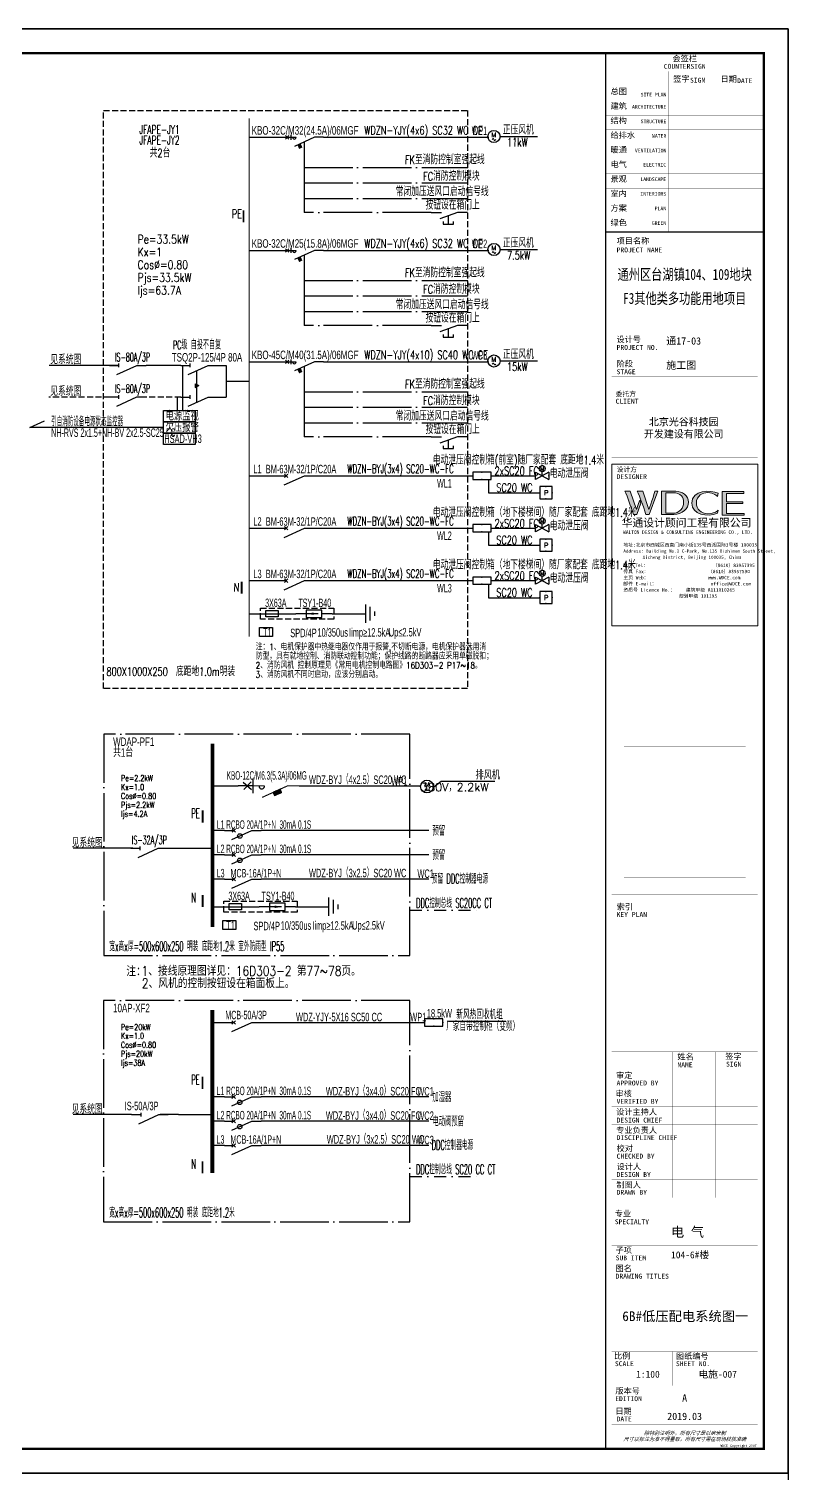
# Model space of a CAD drawing. Extents: x -127004 to 341119, y -13158 to 456864.
# Drawn here: x 79977 to 111184, y 186961 to 246361 of the extents above; entities that cross this region are included whole.
import ezdxf
from ezdxf.enums import TextEntityAlignment as Align

# ---------------------------------------------------------------- set-up
doc = ezdxf.new("R2010")
doc.units = 0
doc.header["$LTSCALE"] = 1000
for name, pattern in [('CONTINOUS', [0]), ('DASH', [0.35, 0.25, -0.1]), ('DASHDOT', [1, 0.5, -0.25, 0, -0.25]), ('DOTE', [2.42, 2, -0.2, 0.02, -0.2])]:
    doc.linetypes.add(name, pattern=pattern)
doc.layers.get('0').update_dxf_attribs({"linetype": 'CONTINUOUS'})
doc.layers.get('Defpoints').update_dxf_attribs({"linetype": 'CONTINUOUS'})
for name, color, linetype in [('D-TEXT', 7, 'CONTINUOUS'), ('DIM-箱柜', 3, 'CONTINUOUS'), ('DOTLN', 2, 'DASH'), ('DQ', 7, 'CONTINOUS'), ('EL-1', 4, 'DASH'), ('EL-TEXT', 3, 'CONTINUOUS'), ('ELEMENT', 3, 'CONTINUOUS'), ('EQUIP-动力', 3, 'CONTINUOUS'), ('EQUIP-消防', 3, 'CONTINUOUS'), ('EQUIP-箱柜', 3, 'CONTINUOUS'), ('PUB_TEXT', 7, 'CONTINUOUS'), ('SIG_TEXT', 7, 'CONTINUOUS'), ('SL', 6, 'CONTINUOUS'), ('TEL_TEXT', 3, 'CONTINUOUS'), ('TEL_TITLE', 7, 'CONTINUOUS'), ('WIRE', 4, 'CONTINUOUS'), ('WIRE-照明', 1, 'CONTINUOUS'), ('WIRE-系统', 4, 'CONTINUOUS'), ('XT', 6, 'CONTINUOUS'), ('内审意见修改', 2, 'CONTINUOUS'), ('字', 7, 'CONTINUOUS')]:
    doc.layers.add(name, color=color, linetype=linetype)
doc.layers.add('内审要求修改2.10', color=6, linetype='CONTINUOUS', plot=False)
doc.styles.add('_COMPLEX', font='ros.shx', dxfattribs={"width": 0.6, "bigfont": 'jd.shx'})
doc.styles.add('_HZTXT', font='ROMANS2', dxfattribs={"width": 0.8, "bigfont": 'HZDF2'})
doc.styles.add('_JD', font='ros.shx', dxfattribs={"width": 0.65, "bigfont": 'jd.shx'})
doc.styles.add('_TCH_DIM', font='SIMPLEX', dxfattribs={"bigfont": 'GBCBIG'})
doc.styles.add('_TCH_LABEL', font='COMPLEX', dxfattribs={"bigfont": 'GBCBIG'})
doc.styles.add('_TEL_DIM', font='ROMANS2', dxfattribs={"width": 0.8, "height": 3.5, "bigfont": 'HZDF2'})
doc.styles.add('B', font='ROMANS2', dxfattribs={"width": 0.8, "bigfont": 'HZDF2'})
doc.styles.add('DIM_FONT', font='ROMANS', dxfattribs={"bigfont": 'HZTXT'})
doc.styles.add('HZDX', font='ros.shx', dxfattribs={"width": 0.75, "height": 500, "bigfont": 'jd.shx'})
doc.styles.get("Standard").update_dxf_attribs({"font": 'GBENOR', "bigfont": 'GBCBIG'})
doc.styles.add('华文细黑', font='STXIHEI.TTF')
doc.styles.add('图签信息$0$hwxh', font='STXIHEI.TTF')
doc.styles.add('图签信息$0$华文细黑', font='STXIHEI.TTF', dxfattribs={"height": 10})

# ---------------------------------------------------------------- blocks, each defined once
blk = doc.blocks.new('SADF AGF AERG AER GER')
at = {"layer": 'DIM-箱柜'}
blk.add_lwpolyline([(-462150, -1228514), (-378050, -1228514), (-378050, -1287914), (-462150, -1287914)], close=True, dxfattribs=at)
blk = doc.blocks.new('A$C6873132B')
at = {"layer": 'DIM-箱柜'}
blk.add_blockref('SADF AGF AERG AER GER', (378050, 1287914), dxfattribs=at)
blk = doc.blocks.new('M_M8')
for p, q in [((-0.25, -0.2), (0, -0.75)), ((0.05, -0.25), (-0.05, -0.25))]:
    blk.add_line(p, q)
for points in [[(0, 0), (0, -0.25)], [(0, -0.75), (0, -1)]]:
    blk.add_lwpolyline(points)
at = {"style": 'DIM_FONT', "width": 0.8, "flags": 9}
blk.add_attdef('S', (0.25, -0.5), '', height=0.2, dxfattribs=at)
blk = doc.blocks.new('$element$00000517')
for points in [[(0, 0), (0, -0.25)], [(0, -1), (0, -0.75), (-0.25, -0.2)]]:
    blk.add_lwpolyline(points)
blk.add_arc((-0.003, -0.2), 0.0501, 86.8202, 273.1798)
blk.add_solid([(-0.319, -0.33), (-0.213, -0.282), (-0.278, -0.421), (-0.172, -0.373)])
at = {"flags": 9}
blk.add_attdef('S', (0, 0), '', height=0.00000667, dxfattribs=at)
blk = doc.blocks.new('$equip$00001948')
blk.add_circle((0, 0), 0.5)
for centre, radius, start, end in [((-0.07, -0.27), 0.0768, 17.2272, 184.2164), ((0.07, -0.23), 0.0769, 197.2591, 5.1179)]:
    blk.add_arc(centre, radius, start, end)
at = {"layer": 'TEL_TEXT', "style": '_TEL_DIM'}
blk.add_attdef('$TEXT$', text='', height=0.4, dxfattribs=at).set_placement((0, 0.14), align=Align.MIDDLE_CENTER)
at = {"layer": 'TEL_TEXT', "style": '_TEL_DIM', "flags": 1}
blk.add_attdef('A', text='', height=0.00002, dxfattribs=at).set_placement((0, 0), align=Align.MIDDLE_CENTER)
blk = doc.blocks.new('$element$00000525')
for points in [[(0, 0), (0, -0.25)], [(-0.25, -0.2), (0, -0.75), (0, -1)], [(-0.047, -0.203), (0.047, -0.297)], [(0.047, -0.203), (-0.047, -0.297)]]:
    blk.add_lwpolyline(points)
blk.add_circle((-0.151, -0.417), 0.0615)
at = {"flags": 9}
blk.add_attdef('S', (0, 0), '', height=0.00000667, dxfattribs=at)
blk = doc.blocks.new('M_M7')
for p, q in [((-0.25, -0.2), (0, -0.75)), ((-0.047, -0.297), (0.047, -0.203)), ((-0.047, -0.203), (0.047, -0.297))]:
    blk.add_line(p, q)
for points in [[(0, 0), (0, -0.25)], [(0, -0.75), (0, -1)]]:
    blk.add_lwpolyline(points)
at = {"width": 0.8, "flags": 9}
blk.add_attdef('S', (0.25, -0.5), '', height=0.2, dxfattribs=at)
blk = doc.blocks.new('$equip$00001413')
for p, q in [((0.75, 0.6), (-0.75, 0.6)), ((-0.75, 0.6), (-0.75, 0)), ((-0.75, 0), (0.75, 0)), ((0.75, 0), (0.75, 0.6))]:
    blk.add_line(p, q)
for p in [(-0.75, 0.3), (0, 0.6), (0, 0), (0.75, 0.3)]:
    blk.add_point(p)
at = {"style": '_TCH_LABEL', "flags": 9}
blk.add_attdef('A', (0, 0), '', height=0.00002, dxfattribs=at)
blk = doc.blocks.new('$element$00000577')
at = {"const_width": 0.0233}
for points in [[(0, 0), (0, -0.25)], [(-0.25, -0.2), (0, -0.75), (0, -1)]]:
    blk.add_lwpolyline(points, dxfattribs=at)
blk.add_arc((-0.008, -0.192), 0.0589, 81.8699, 278.1301)
at = {"flags": 9}
blk.add_attdef('S', (0, 0), '', height=0.00000667, dxfattribs=at)
blk = doc.blocks.new('A$C06496FC3')
h = blk.add_hatch()
h.set_pattern_fill('ANSI31', color=256, scale=10, style=0)
h.set_pattern_definition([(45, (-201584.4355, -30791.5509), (-0.707106781, 0.707106781), [])])
h.paths.add_polyline_path([(-567, -212), (-614, -109), (-841, -212), (-794, -315)])
blk.add_lwpolyline([(-794, -315), (-567, -212), (-614, -109), (-841, -212)], close=True)
at = {"layer": 'DQ'}
for p, q in [((-1500, 0), (-1979, 0)), ((-1810, 115), (-1545, -119)), ((-1555, 133), (-1796, -124)), ((-1500, 225), (-1500, -234))]:
    blk.add_line(p, q, dxfattribs=at)
at = {"layer": 'ELEMENT', "xscale": 1500, "yscale": 1500, "zscale": 1500, "rotation": 90}
blk.add_blockref('$element$00000577', (-1500, 0), dxfattribs=at)
blk = doc.blocks.new('$equip$00001811')
blk.add_circle((0, 0), 0.5)
for centre, radius, start, end in [((-0.07, -0.27), 0.0768, 17.2272, 184.2164), ((0.07, -0.23), 0.0769, 197.2591, 5.1179)]:
    blk.add_arc(centre, radius, start, end)
at = {"color": 7, "style": '_TEL_DIM'}
blk.add_attdef('$TEXT$', text='', height=0.4, dxfattribs=at).set_placement((0, 0.14), align=Align.MIDDLE_CENTER)
at = {"color": 7, "style": '_TEL_DIM', "flags": 1}
blk.add_attdef('A', text='', height=0.00002, dxfattribs=at).set_placement((0, 0), align=Align.MIDDLE_CENTER)
blk = doc.blocks.new('$element$00000544')
at = {"color": 0}
for points in [[(-0.25, -0.333), (-0.324, -0.333), (-0.324, -0.617), (-0.25, -0.617)], [(0, -1), (0, -0.721), (-0.176, -0.235)], [(0, 0), (0, -0.283)], [(-0.324, -0.478), (-0.087, -0.478)]]:
    blk.add_lwpolyline(points, dxfattribs=at)
at = {"color": 0, "flags": 9}
blk.add_attdef('S', (0, 0), '', height=0.00000667, dxfattribs=at)
blk = doc.blocks.new('M_M24')
for p, q in [((-0.25, -0.375), (0.25, -0.375)), ((-0.1875, -0.5), (0.1875, -0.5)), ((-0.0625, -0.625), (0.0625, -0.625))]:
    blk.add_line(p, q)
blk.add_lwpolyline([(0, 0), (0, -0.375)])
at = {"width": 0.8, "flags": 9}
blk.add_attdef('S', (0.25, -0.5), '', height=0.2, dxfattribs=at)
blk = doc.blocks.new('M_M17')
for p, q in [((-0.1, -0.717), (-0.1, -0.283)), ((-0.1, -0.283), (0.1, -0.283)), ((0, -0.383), (0, -0.717)), ((0.1, -0.283), (0.1, -0.717)), ((0.1, -0.717), (-0.1, -0.717))]:
    blk.add_line(p, q)
for points in [[(0, 0), (0, -0.283)], [(0, -0.717), (0, -1)]]:
    blk.add_lwpolyline(points)
for points in [[(-0.033, -0.567), (0.033, -0.567), (0, -0.367), (0.033, -0.567)], [(0.033, -0.567), (0, -0.367), (-0.033, -0.567), (0.033, -0.567)], [(0, -0.367), (-0.033, -0.567), (0.033, -0.567), (0, -0.367)]]:
    blk.add_solid(points)
at = {"width": 0.8, "flags": 9}
blk.add_attdef('S', (0.25, -0.5), '', height=0.2, dxfattribs=at)
blk = doc.blocks.new('T1')
at = {"layer": 'DOTLN', "linetype": 'DASH', "elevation": -4260}
blk.add_lwpolyline([(42028, 231032), (45043, 231032), (45043, 230576), (42028, 230576)], close=True, dxfattribs=at)
at = {"layer": 'ELEMENT', "elevation": -4260}
blk.add_lwpolyline([(42254, 230674), (42254, 230934), (42764, 230934), (42764, 230674)], close=True, dxfattribs=at)
at = {"layer": 'TEL_TEXT', "ltscale": 2}
blk.add_lwpolyline([(41994, 230241), (42528, 230241), (42528, 229865), (41994, 229865)], close=True, dxfattribs=at)
at = {"layer": 'WIRE-照明'}
for p, q in [((41567, 230804), (42330, 230804)), ((42330, 230804), (43480, 230804)), ((44980, 230804), (45793, 230804))]:
    blk.add_line(p, q, dxfattribs=at)
at = {"layer": 'ELEMENT', "yscale": 1500, "zscale": 1500}
for name, p, xscale, rotation in [('M_M24', (45793, 230804), 1500, 90), ('M_M17', (44980, 230804), -1500, 270)]:
    blk.add_blockref(name, p, dxfattribs=dict(at, xscale=xscale, rotation=rotation))
at = {"layer": 'TEL_TEXT', "ltscale": 2, "style": '_COMPLEX'}
for s, width, p in [('3X63A      TSY1-B40', 0.5, (42222, 231075)), ('T1', 0.6, (42135, 229861)), ('SPD/4P', 0.6, (43255, 229838)), ('10/350us', 0.6, (44372, 229857)), ('Iimp≥12.5kA', 0.6, (45671, 229858)), ('Up≤2.5kV', 0.6, (47309, 229868))]:
    blk.add_text(s, height=350, dxfattribs=dict(at, width=width)).set_placement(p)
blk = doc.blocks.new('图签信息$0$WDCE Copyright200X')
at = {"const_width": 0.016}
blk.add_lwpolyline([(-10.6, 1.26, 1), (-11.4, 1.26, 1)], format="xyb", close=True, dxfattribs=at)
at = {"style": '图签信息$0$华文细黑'}
for s, p in [('WDCE ', (-11.46, 0.5)), ('     Copyright ', (-3.51, 0.5))]:
    blk.add_text(s, height=1, dxfattribs=at).set_placement(p, align=Align.BOTTOM_RIGHT)
blk.add_text('c', height=0.6, dxfattribs=at).set_placement((-11.04, 1.35), align=Align.MIDDLE_CENTER)
blk.add_attdef('200X', text='', height=1, dxfattribs=at).set_placement((-0.45, 0.5), align=Align.BOTTOM_RIGHT)
blk = doc.blocks.new('图签信息$0$logo2')
h = blk.add_hatch(color=7)
h.paths.add_polyline_path([(19.02, -7.36), (15.84, -7.36), (15.84, -3.97), (18.97, -3.97), (18.97, -4.24), (16.46, -4.24), (16.46, -5.45), (18.81, -5.45), (18.81, -5.69), (16.47, -5.69), (16.47, -7.12), (19.02, -7.12)])
edge = h.paths.add_edge_path()
edge.add_spline(control_points=[(15.26, -4.21), (15.26, -4.21), (15.13, -4.65), (15.13, -4.65), (15.13, -4.65), (14.62, -4.1), (13.73, -4.1), (13.04, -4.1), (12.07, -4.54), (12.08, -5.62), (12.08, -6.49), (12.77, -7.16), (13.73, -7.17), (14.66, -7.17), (15.23, -6.68), (15.23, -6.68), (15.23, -6.68), (15.16, -7.11), (15.16, -7.11), (13.63, -7.7), (11.42, -7.29), (11.41, -5.64), (11.4, -3.72), (14.16, -3.66), (15.26, -4.21)], knot_values=[0, 0, 0, 0, 1, 1, 1, 2, 2, 2, 3, 3, 3, 4, 4, 4, 5, 5, 5, 6, 6, 6, 7, 7, 7, 8, 8, 8, 8], degree=3, periodic=0)
edge = h.paths.add_edge_path(flags=16)
edge.add_spline(control_points=[(10.23, -5.57), (10.23, -5.16), (10.12, -4.83), (9.9, -4.58), (9.63, -4.27), (9.23, -4.12), (8.69, -4.12), (8.69, -4.12), (7.64, -4.12), (7.64, -4.12), (7.64, -4.12), (7.64, -7.1), (7.64, -7.1), (7.64, -7.1), (8.66, -7.1), (8.66, -7.1), (9.13, -7.1), (9.52, -6.93), (9.82, -6.6), (10.09, -6.31), (10.23, -5.96), (10.23, -5.57)], knot_values=[0, 0, 0, 0, 1, 1, 1, 2, 2, 2, 3, 3, 3, 4, 4, 4, 5, 5, 5, 6, 6, 6, 7, 7, 7, 7], degree=3, periodic=0)
edge = h.paths.add_edge_path()
edge.add_spline(control_points=[(10.92, -5.51), (10.92, -5.96), (10.72, -6.37), (10.34, -6.72), (9.92, -7.1), (9.41, -7.29), (8.82, -7.29), (8.82, -7.29), (7.03, -7.29), (7.03, -7.29), (7.03, -7.29), (7.03, -3.92), (7.03, -3.92), (7.03, -3.92), (9.1, -3.92), (9.1, -3.92), (9.59, -3.92), (10.01, -4.06), (10.36, -4.34), (10.73, -4.64), (10.92, -5.03), (10.92, -5.51)], knot_values=[0, 0, 0, 0, 1, 1, 1, 2, 2, 2, 3, 3, 3, 4, 4, 4, 5, 5, 5, 6, 6, 6, 7, 7, 7, 7], degree=3, periodic=0)
at = {"lineweight": 0}
blk.add_lwpolyline([(19.02, -7.36), (15.84, -7.36), (15.84, -3.97), (18.97, -3.97), (18.97, -4.24), (16.46, -4.24), (16.46, -5.45), (18.81, -5.45), (18.81, -5.69), (16.47, -5.69), (16.47, -7.12), (19.02, -7.12), (19.02, -7.36)], dxfattribs=at)
for points, knots in [([(10.92, -5.51), (10.92, -5.96), (10.72, -6.37), (10.34, -6.72), (9.92, -7.1), (9.41, -7.29), (8.82, -7.29), (8.82, -7.29), (7.03, -7.29), (7.03, -7.29), (7.03, -7.29), (7.03, -3.92), (7.03, -3.92), (7.03, -3.92), (9.1, -3.92), (9.1, -3.92), (9.59, -3.92), (10.01, -4.06), (10.36, -4.34), (10.73, -4.64), (10.92, -5.03), (10.92, -5.51)], [0, 0, 0, 0, 1, 1, 1, 2, 2, 2, 3, 3, 3, 4, 4, 4, 5, 5, 5, 6, 6, 6, 7, 7, 7, 7]), ([(10.23, -5.57), (10.23, -5.16), (10.12, -4.83), (9.9, -4.58), (9.63, -4.27), (9.23, -4.12), (8.69, -4.12), (8.69, -4.12), (7.64, -4.12), (7.64, -4.12), (7.64, -4.12), (7.64, -7.1), (7.64, -7.1), (7.64, -7.1), (8.66, -7.1), (8.66, -7.1), (9.13, -7.1), (9.52, -6.93), (9.82, -6.6), (10.09, -6.31), (10.23, -5.96), (10.23, -5.57)], [0, 0, 0, 0, 1, 1, 1, 2, 2, 2, 3, 3, 3, 4, 4, 4, 5, 5, 5, 6, 6, 6, 7, 7, 7, 7]), ([(15.26, -4.21), (15.26, -4.21), (15.13, -4.65), (15.13, -4.65), (15.13, -4.65), (14.62, -4.1), (13.73, -4.1), (13.04, -4.1), (12.07, -4.54), (12.08, -5.62), (12.08, -6.49), (12.77, -7.16), (13.73, -7.17), (14.66, -7.17), (15.23, -6.68), (15.23, -6.68), (15.23, -6.68), (15.16, -7.11), (15.16, -7.11), (13.63, -7.7), (11.42, -7.29), (11.41, -5.64), (11.4, -3.72), (14.16, -3.66), (15.26, -4.21)], [0, 0, 0, 0, 1, 1, 1, 2, 2, 2, 3, 3, 3, 4, 4, 4, 5, 5, 5, 6, 6, 6, 7, 7, 7, 8, 8, 8, 8])]:
    blk.add_open_spline(points, degree=3, knots=knots, dxfattribs=at)
blk = doc.blocks.new('图签信息$0$logo1')
h = blk.add_hatch(color=8)
edge = h.paths.add_edge_path()
edge.add_spline(control_points=[(3.86, -5.21), (3.63, -5.88), (3.39, -6.56), (3.39, -6.56), (3.39, -6.56), (2.5, -3.91), (2.5, -3.91), (2.5, -3.91), (1.8, -3.91), (1.69, -3.91), (2.02, -4.39), (2.95, -7.27), (2.95, -7.27), (2.95, -7.27), (3.44, -7.27), (3.44, -7.27), (3.44, -7.27), (4.03, -5.66), (4.03, -5.66), (4.03, -5.66), (3.86, -5.21), (3.86, -5.21)], knot_values=[0, 0, 0, 0, 1, 1, 1, 2, 2, 2, 3, 3, 3, 4, 4, 4, 5, 5, 5, 6, 6, 6, 7, 7, 7, 7], degree=3, periodic=0)
h = blk.add_hatch(color=7)
edge = h.paths.add_edge_path()
edge.add_spline(control_points=[(6.04, -3.91), (6.09, -4.1), (5.2, -6.56), (5.2, -6.56), (5.2, -6.56), (4.3, -3.91), (4.3, -3.91), (4.3, -3.91), (3.6, -3.91), (3.49, -3.91), (3.82, -4.39), (4.75, -7.27), (4.75, -7.27), (4.75, -7.27), (5.24, -7.27), (5.24, -7.27), (5.24, -7.27), (6.33, -4.3), (6.33, -4.3), (6.33, -4.3), (6.48, -3.91), (6.48, -3.91), (6.48, -3.91), (6.21, -3.91), (6.04, -3.91)], knot_values=[0, 0, 0, 0, 1, 1, 1, 2, 2, 2, 3, 3, 3, 4, 4, 4, 5, 5, 5, 6, 6, 6, 7, 7, 7, 8, 8, 8, 8], degree=3, periodic=0)
at = {"color": 8, "lineweight": 0}
blk.add_open_spline([(3.86, -5.21), (3.63, -5.88), (3.39, -6.56), (3.39, -6.56), (3.39, -6.56), (2.5, -3.91), (2.5, -3.91), (2.5, -3.91), (1.8, -3.91), (1.69, -3.91), (2.02, -4.39), (2.95, -7.27), (2.95, -7.27), (2.95, -7.27), (3.44, -7.27), (3.44, -7.27), (3.44, -7.27), (4.03, -5.66), (4.03, -5.66), (4.03, -5.66), (3.86, -5.21), (3.86, -5.21)], degree=3, knots=[0, 0, 0, 0, 1, 1, 1, 2, 2, 2, 3, 3, 3, 4, 4, 4, 5, 5, 5, 6, 6, 6, 7, 7, 7, 7], dxfattribs=at)
at = {"lineweight": 0}
blk.add_open_spline([(6.04, -3.91), (6.09, -4.1), (5.2, -6.56), (5.2, -6.56), (5.2, -6.56), (4.3, -3.91), (4.3, -3.91), (4.3, -3.91), (3.6, -3.91), (3.49, -3.91), (3.82, -4.39), (4.75, -7.27), (4.75, -7.27), (4.75, -7.27), (5.24, -7.27), (5.24, -7.27), (5.24, -7.27), (6.33, -4.3), (6.33, -4.3), (6.33, -4.3), (6.48, -3.91), (6.48, -3.91), (6.48, -3.91), (6.21, -3.91), (6.04, -3.91)], degree=3, knots=[0, 0, 0, 0, 1, 1, 1, 2, 2, 2, 3, 3, 3, 4, 4, 4, 5, 5, 5, 6, 6, 6, 7, 7, 7, 8, 8, 8, 8], dxfattribs=at)
blk.add_blockref('图签信息$0$logo2', (0, 0))
blk = doc.blocks.new('图签信息$0$时间-logo')
at = {"layer": 'Defpoints', "lineweight": 0}
blk.add_lwpolyline([(0, -23.46), (-21.17, -23.46), (-21.17, 0), (0, 0), (0, -23.46)], dxfattribs=at)
blk.add_blockref('图签信息$0$logo1', (-20.97, 0))
at = {"style": '图签信息$0$hwxh'}
for s, height, p in [('华通设计顾问工程有限公司 ', 1.15, (-19.73, -9.05)), ('WALTON DESIGN & CONSULTING ENGINEERING CO., LTD.', 0.5, (-19.5, -10.1)), ('Address: Building No.3 C-Park, No.135 Xizhimen South Street, ', 0.47, (-19.48, -12.83)), ('地址:北京市西城区西直门南小街135号西派国际3号楼 100035', 0.5, (-19.48, -11.94)), ('电话 Tel：                        （8610）83957395 ', 0.5, (-19.56, -14.91)), ('Xicheng District, Beijing 100035, China ', 0.47, (-16.69, -13.72)), ('传真 Fax：                      （8610）83957590 ', 0.5, (-19.48, -15.8)), ('主页 Web：                      www.WDCE.com ', 0.5, (-19.48, -16.69)), ('资质号 Licence No.：    建筑甲级 A111010265 ', 0.5, (-19.48, -18.47)), ('邮件 E-mail：                    office@WDCE.com ', 0.5, (-19.48, -17.58)), ('   规划甲级 101195', 0.5, (-12.6, -19.36))]:
    blk.add_text(s, height=height, dxfattribs=at).set_placement(p)
blk = doc.blocks.new('图签信息')
at = {"const_width": 0.5}
for points in [[(-65, 574), (-65, 500.5), (0, 500.5), (0, 574)], [(-65, 0), (0, 0), (0, 500.5), (-65, 500.5)]]:
    blk.add_lwpolyline(points, close=True, dxfattribs=at)
at = {"const_width": 0.05}
for points in [[(-65, 566.5), (0, 566.5)], [(-39.14, 566.5), (-39.14, 500.5)], [(-19.1, 566.5), (-19.1, 500.5)], [(-65, 560.5), (0, 560.5)], [(-65, 554.5), (0, 554.5)], [(-65, 548.5), (0, 548.5)], [(-65, 542.5), (0, 542.5)], [(-65, 536.5), (0, 536.5)], [(-65, 530.5), (0, 530.5)], [(-65, 524.5), (0, 524.5)], [(-65, 518.5), (0, 518.5)], [(-65, 512.5), (0, 512.5)], [(-65, 512.5), (0, 512.5)], [(-65, 506.5), (0, 506.5)], [(-65, 500.5), (0, 500.5)], [(-62.5, 450.87), (-2.5, 450.87)], [(-62.5, 440.87), (-2.5, 440.87)], [(-2.5, 407.85), (-2.5, 436.12), (-62.5, 436.12), (-62.5, 407.85)], [(-62.5, 407.85), (-2.5, 407.85)], [(-62.5, 404.92), (-62.5, 227.83)], [(-62.5, 404.92), (-2.5, 404.92)], [(-62.5, 227.83), (-2.5, 227.83), (-2.5, 404.92)], [(-57.5, 338.36), (-7.5, 338.36)], [(-57.5, 288.83), (-7.5, 288.83)], [(-57.5, 234.85), (-7.5, 234.85)], [(-62.5, 227.83), (-2.5, 227.83)], [(-62.5, 217.74), (-2.5, 217.74)], [(-62.5, 103.26), (-2.5, 103.26), (-2.5, 163.26), (-62.5, 163.26), (-62.5, 103.26)], [(-37.5, 163.26), (-37.5, 103.26)], [(-20, 163.26), (-20, 103.26)], [(-62.5, 155.76), (-2.5, 155.76)], [(-62.5, 148.26), (-2.5, 148.26)], [(-62.5, 140.76), (-2.5, 140.76)], [(-62.5, 133.26), (-2.5, 133.26)], [(-62.5, 125.76), (-2.5, 125.76)], [(-62.5, 118.26), (-2.5, 118.26)], [(-62.5, 110.76), (-2.5, 110.76)], [(-62.5, 98.5), (-2.5, 98.5), (-2.5, 10), (-62.5, 10), (-62.5, 98.5)], [(-62.5, 83.5), (-2.5, 83.5)], [(-62.5, 76), (-2.5, 76)], [(-62.5, 40), (-2.5, 40)], [(-37.5, 40), (-37.5, 26)], [(-62.5, 26), (-2.5, 26)], [(-62.5, 18), (-2.5, 18)]]:
    blk.add_lwpolyline(points, dxfattribs=at)
at = {"ltscale": 0.001, "xscale": 2.834689937531525, "yscale": 2.834689937531525, "zscale": 2.834689937531525}
blk.add_blockref('图签信息$0$时间-logo', (-2.5, 404.92), dxfattribs=at)
blk.add_blockref('图签信息$0$WDCE Copyright200X', (-2.5, 0)).add_auto_attribs({'200X': '2007'})
at = {"style": '图签信息$0$华文细黑'}
for s, height, p in [('会签栏', 2.4, (-32.5, 573)), ('COUNTERSIGN', 2, (-32.5, 569.6))]:
    blk.add_text(s, height=height, dxfattribs=at).set_placement(p, align=Align.TOP_CENTER)
for s, height, p in [('签字', 2.4, (-37.22, 564.63)), ('日期', 2.4, (-17.79, 564.58)), ('总图', 2.4, (-63, 559.5)), ('SIGN', 2, (-30.32, 563.88)), ('DATE', 2, (-10.96, 563.7)), ('建筑', 2.4, (-63, 553.5)), ('结构', 2.4, (-63, 547.5)), ('给排水', 2.4, (-63, 541.5)), ('暖通', 2.4, (-63, 535.5)), ('电气', 2.4, (-63, 529.5)), ('景观', 2.4, (-63, 523.5)), ('室内', 2.4, (-63, 517.5)), ('方案', 2.4, (-63, 511.5)), ('绿色', 2.4, (-63, 505.5)), ('项目名称', 2.4, (-60.5, 498)), ('PROJECT NAME', 2, (-60.5, 494.08)), ('设计号', 2.4, (-60.54, 457.48)), ('PROJECT NO.', 2, (-60.5, 453.97)), ('阶段', 2.4, (-60.5, 447.47)), ('STAGE', 2, (-60.5, 443.97)), ('委托方', 2, (-60.9, 434.86)), ('CLIENT', 2, (-60.9, 431.86)), ('设计方', 2, (-60.5, 403.83)), ('DESIGNER', 2, (-60.5, 400.83)), ('KEY PLAN', 2, (-60.5, 220.74)), ('索引', 2.4, (-60.5, 224.14)), ('姓名', 2.4, (-35.5, 162.47)), ('签字', 2.4, (-15.81, 162.57)), ('审定', 2.4, (-60.73, 154.81)), ('NAME', 2, (-35.5, 158.96)), ('SIGN', 2, (-15.5, 159.2)), ('APPROVED BY', 2, (-60.5, 151.44)), ('审核', 2.4, (-60.95, 147.29)), ('VERIFIED BY', 2, (-60.5, 143.91)), ('设计主持人', 2.4, (-60.68, 139.76)), ('专业负责人', 2.4, (-60.67, 132.26)), ('DESIGN CHIEF', 2, (-60.5, 136.19)), ('校对', 2.4, (-60.5, 124.76)), ('DISCIPLINE CHIEF', 2, (-60.5, 128.98)), ('CHECKED BY', 2, (-60.5, 121.37)), ('设计人', 2.4, (-60.5, 117.26)), ('DESIGN BY', 2, (-60.5, 113.83)), ('制图人', 2.4, (-60.61, 109.76)), ('DRAWN BY', 2, (-60.5, 106.5)), ('专业', 2.4, (-61.23, 97.93)), ('SPECIALTY', 2, (-61.23, 94.38)), ('SUB ITEM', 2, (-60.88, 79.5)), ('子项', 2.4, (-60.88, 82.92)), ('DRAWING TITLES', 2, (-60.91, 72)), ('图名', 2.4, (-60.91, 75.41)), ('比例', 2.4, (-61.56, 39.42)), ('SCALE', 2, (-61.19, 36)), ('SHEET NO.', 2, (-36.1, 36)), ('图纸编号', 2.4, (-36.1, 39.32)), ('版本号', 2.4, (-61, 25.03)), ('EDITION', 2, (-61.06, 21.61)), ('日期', 2.4, (-61, 16.68)), ('DATE', 2, (-60.5, 13.26))]:
    blk.add_text(s, height=height, dxfattribs=at).set_placement(p, align=Align.TOP_LEFT)
for s, p in [('ARCHITECTURE', (-40.06, 552.7)), ('SITE PLAN', (-40.06, 557.7)), ('STRUCTURE', (-40.06, 546.7)), ('WATER', (-40.06, 540.7)), ('VENTILATION', (-40.06, 534.7)), ('ELECTRIC', (-40.14, 528.89)), ('LANDSCAPE', (-40.14, 522.89)), ('INTERIORS', (-40.14, 516.89)), ('PLAN', (-40.14, 510.89)), ('GREEN', (-40.14, 504.89))]:
    blk.add_text(s, height=1.5, dxfattribs=at).set_placement(p, align=Align.TOP_RIGHT)
at = {"color": 4, "style": '图签信息$0$华文细黑', "width": 0.75}
for s, p in [('通州区台湖镇104、109地块', (-32.5, 480.78)), ('F3其他类多功能用地项目', (-32.5, 470.91))]:
    blk.add_text(s, height=4.5, dxfattribs=at).set_placement(p, align=Align.CENTER)
at = {"color": 4, "style": '图签信息$0$华文细黑'}
for s, p in [('A', (-32.53, 19.4)), ('2019.03', (-32.53, 11.84))]:
    blk.add_text(s, height=3, dxfattribs=at).set_placement(p, align=Align.CENTER)
at = {"style": '图签信息$0$华文细黑', "oblique": 20}
for s, p in [('除特别注明外，所有尺寸是以毫米制', (-32.5, 6.5)), ('尺寸以标注为准不得量取，所有尺寸需在现场校核准确', (-32.5, 4))]:
    blk.add_text(s, height=1.5, dxfattribs=at).set_placement(p, align=Align.MIDDLE_CENTER)
at = {"color": 4, "ltscale": 0.001, "char_height": 3, "width": 58.4895, "style": '图签信息$0$华文细黑'}
for s, insert, attachment_point in [('通17-03', (-40.06, 455.51), 4), ('施工图', (-40.06, 445.51), 4), ('北京光谷科技园\\P开发建设有限公司', (-32.9, 419.71), 5)]:
    blk.add_mtext(s, dxfattribs=dict(at, insert=insert, attachment_point=attachment_point))
blk = doc.blocks.new('图签-A1')
at = {"color": 2}
blk.add_blockref('图签信息', (0, 0), dxfattribs=at)
blk = doc.blocks.new('$equip$00002457')
for p, q in [((-0.5, 0.5), (-0.5, -0.5)), ((0.5, 0.5), (-0.5, 0.5)), ((0.5, -0.5), (0.5, 0.5)), ((-0.5, -0.5), (0.5, -0.5))]:
    blk.add_line(p, q)
at = {"const_width": 0.05}
blk.add_lwpolyline([(-0.5, 0.5), (0.5, 0.5), (0.5, -0.5), (-0.5, -0.5), (-0.5, 0.5), (0.5, 0.5)], dxfattribs=at)
for p in [(0, 0.5), (-0.5, 0), (0, -0.5), (0.5, 0)]:
    blk.add_point(p)
at = {"color": 7, "style": '_TEL_DIM'}
blk.add_attdef('$TEXT$', text='', height=0.4, dxfattribs=at).set_placement((0.02, -0.01), align=Align.MIDDLE_CENTER)
at = {"color": 7, "style": '_TEL_DIM', "flags": 1}
blk.add_attdef('A', text='', height=0.00002, dxfattribs=at).set_placement((0, 0), align=Align.MIDDLE_CENTER)
blk = doc.blocks.new('$equip$00002601')
for p, q in [((-0.55, -0.9), (-0.55, -0.3)), ((-0.55, -0.3), (0.55, -0.9)), ((0.55, -0.3), (-0.55, -0.9)), ((0, -0.6), (0, -0.25)), ((0.55, -0.3), (0.55, -0.9))]:
    blk.add_line(p, q)
blk.add_circle((0, 0), 0.25)
for p in [(-0.25, 0), (0, 0.25), (0.25, 0), (-0.55, -0.6), (0.55, -0.6)]:
    blk.add_point(p)
at = {"color": 7, "style": '_TEL_DIM'}
blk.add_attdef('$TEXT$', text='', height=0.3, dxfattribs=at).set_placement((0, 0), align=Align.MIDDLE_CENTER)
at = {"color": 7, "style": '_TEL_DIM', "flags": 1}
blk.add_attdef('A', text='', height=0.00002, dxfattribs=at).set_placement((0, 0), align=Align.MIDDLE_CENTER)

msp = doc.modelspace()

# ---------------------------------------------------------------- linework, layer by layer
at = {"linetype": 'DOTE'}
for p, q in [((95632, 217353), (83053, 217353)), ((83053, 217353), (83053, 208253)), ((95632, 208253), (95632, 217353)), ((83053, 208253), (95632, 208253)), ((95629, 206400), (83050, 206400)), ((83050, 206400), (83050, 197300)), ((95629, 197300), (95629, 206400)), ((83050, 197300), (95629, 197300))]:
    msp.add_line(p, q, dxfattribs=at)
at = {"linetype": 'DASH'}
msp.add_lwpolyline([(98011, 219226), (83044, 219226), (83044, 243001), (98011, 243001)], close=True, dxfattribs=at)
at = {"linetype": 'Continuous', "const_width": 72.9}
for points in [[(88803, 238895), (88803, 238398)], [(88723, 223631), (88723, 223134)], [(87120, 214215), (87120, 213718)], [(87120, 210743), (87120, 210246)], [(87117, 203262), (87117, 202765)], [(87117, 199790), (87117, 199293)]]:
    msp.add_lwpolyline(points, dxfattribs=at)
at = {"layer": 'DIM-箱柜'}
for p, q in [((96625, 215186), (96923, 215423)), ((96923, 215423), (99131, 215423))]:
    msp.add_line(p, q, dxfattribs=at)
at = {"layer": 'DIM-箱柜', "const_width": 40}
msp.add_lwpolyline([(96609, 215173, 1), (96640, 215198, 1)], format="xyb", close=True, dxfattribs=at)
at = {"layer": 'ELEMENT'}
for p, q in [((90519, 241971), (90661, 241830)), ((90661, 241971), (90519, 241830)), ((90740, 242001), (90740, 241801)), ((90519, 237321), (90661, 237179)), ((90661, 237321), (90519, 237179)), ((90740, 237350), (90740, 237150)), ((90520, 232740), (90661, 232598)), ((90661, 232740), (90520, 232598)), ((90740, 232769), (90740, 232569))]:
    msp.add_line(p, q, dxfattribs=at)
at = {"layer": 'EQUIP-箱柜'}
for p, q in [((99343, 241934), (100886, 241934)), ((99344, 237284), (100887, 237284)), ((99344, 232702), (100887, 232702)), ((98868, 227827), (98868, 227277)), ((98973, 227977), (100801, 227977)), ((98868, 227277), (100979, 227277)), ((98973, 225822), (100801, 225822)), ((98868, 225672), (98868, 225122)), ((98868, 225122), (100979, 225122)), ((98868, 223517), (98868, 222966)), ((98973, 223667), (100801, 223667)), ((98868, 222966), (100979, 222966))]:
    msp.add_line(p, q, dxfattribs=at)
at = {"layer": 'SIG_TEXT'}
msp.add_line((97219, 205555, 0), (99582, 205555, 0), dxfattribs=at)
at = {"layer": 'TEL_TEXT', "linetype": 'Continuous'}
for p, q in [((91289, 241707), (91289, 238813)), ((91289, 237057), (91289, 234163)), ((91289, 232475), (91289, 229582))]:
    msp.add_line(p, q, dxfattribs=at)
at = {"layer": 'TEL_TEXT', "linetype": 'DOTE'}
for p, q in [((91289, 240666), (98021, 240666, 0)), ((91289, 240028), (98010, 240028)), ((91289, 239390), (98010, 239390)), ((96510, 238813), (91289, 238813)), ((91289, 236015), (98022, 236015, 0)), ((91289, 235378), (98010, 235378)), ((91289, 234740), (98010, 234740)), ((96510, 234163), (91289, 234163)), ((91289, 231434), (98022, 231434, 0)), ((91289, 230796), (98010, 230796)), ((91289, 230159), (98010, 230159)), ((96510, 229582), (91289, 229582))]:
    msp.add_line(p, q, dxfattribs=at)
at = {"layer": 'TEL_TITLE'}
msp.add_lwpolyline([(27084, 186961), (111184, 186961), (111184, 246361), (27084, 246361)], close=True, dxfattribs=at)
at = {"layer": 'TEL_TITLE', "const_width": 100}
msp.add_lwpolyline([(29584, 187961), (110184, 187961), (110184, 245361), (29584, 245361)], close=True, dxfattribs=at)
at = {"layer": 'WIRE', "color": 7, "linetype": 'DASHDOT'}
for points in [[(95632, 210119), (98560, 210119)], [(95629, 199166), (98557, 199166)]]:
    msp.add_lwpolyline(points, dxfattribs=at)
at = {"layer": 'WIRE-照明'}
for p, q in [((89031, 241901), (90815, 241901)), ((92090, 241901), (98879, 241901)), ((89031, 237250), (90815, 237251)), ((92090, 237250), (98879, 237251)), ((86871, 232305), (86871, 231005)), ((87721, 232521), (88081, 232521)), ((88081, 232521), (88081, 231220)), ((89032, 232669), (90816, 232670)), ((92090, 232669), (98880, 232670)), ((86809, 231765), (86969, 231692)), ((86809, 231765), (86809, 231618)), ((86809, 231618), (86969, 231692)), ((88081, 231870), (89032, 231870)), ((87721, 231220), (88081, 231220)), ((89031, 227977), (90175, 227977)), ((91675, 227977), (98223, 227977)), ((89031, 225822), (90175, 225822)), ((91675, 225822), (98223, 225822)), ((89031, 223667), (90175, 223667)), ((91675, 223667), (98223, 223667)), ((87522, 215228), (88576, 215228)), ((91086, 215228), (96063, 215228)), ((88022, 213390, 0), (87522, 213390)), ((96422, 213390), (89522, 213390)), ((85428, 212658), (86959, 212658)), ((86959, 212658), (87522, 212658)), ((88022, 212390, 0), (87522, 212390)), ((96422, 212390), (89522, 212390)), ((88022, 211390, 0), (87522, 211390)), ((96422, 211390), (89522, 211390)), ((87519, 205493), (88362, 205493)), ((89487, 205493), (96248, 205493)), ((88019, 202437, 0), (87519, 202437)), ((96419, 202437), (89519, 202437)), ((86128, 201705), (86956, 201705)), ((86956, 201705), (87519, 201705)), ((88019, 201437, 0), (87519, 201437)), ((96419, 201437), (89519, 201437)), ((88019, 200437, 0), (87519, 200437)), ((96419, 200437), (89519, 200437))]:
    msp.add_line(p, q, dxfattribs=at)
at = {"layer": 'WIRE-照明', "linetype": 'ByBlock'}
for p, q in [((83666, 232521), (80815, 232521)), ((86221, 232521), (84791, 232521))]:
    msp.add_line(p, q, dxfattribs=at)
at = {"layer": 'WIRE-照明', "linetype": 'DASH'}
for p, q in [((83666, 231220), (80791, 231220)), ((86221, 231220), (84791, 231220))]:
    msp.add_line(p, q, dxfattribs=at)
at = {"layer": 'WIRE-照明', "linetype": 'Continuous'}
for p, q in [((84247, 212658), (81797, 212658)), ((85428, 212658), (85548, 212658)), ((84199, 201705), (81794, 201705)), ((86128, 201705), (85370, 201705))]:
    msp.add_line(p, q, dxfattribs=at)
at = {"layer": 'WIRE-照明', "linetype": 'Continuous', "const_width": 35}
msp.add_lwpolyline([(89032, 242679), (89032, 221366)], dxfattribs=at)
at = {"layer": 'WIRE-照明', "const_width": 160}
for points in [[(87522, 216965), (87522, 209419)], [(87519, 206012), (87519, 199310)]]:
    msp.add_lwpolyline(points, dxfattribs=at)
at = {"layer": 'XT'}
for p, q in [((86291, 232521), (86291, 230671)), ((86088, 230671), (86088, 231221)), ((80009, 229969), (80625, 230236)), ((85515, 229969), (80009, 229969))]:
    msp.add_line(p, q, dxfattribs=at)
for points in [[(85515, 230671), (86815, 230671), (86815, 230203), (85515, 230203)], [(85515, 230203), (86815, 230203), (86815, 229735), (85515, 229735)], [(85515, 229735), (86815, 229735), (86815, 229268), (85515, 229268)]]:
    msp.add_lwpolyline(points, close=True, dxfattribs=at)

# ---------------------------------------------------------------- block references
at = {"xscale": 1.268882175226586, "yscale": 1.268882175226586, "zscale": 1.268882175226586}
msp.add_blockref('A$C06496FC3', (91086, 215228), dxfattribs=at)
at = {"layer": 'DIM-箱柜'}
for p in [(489234, 1474875), (489234, 1415475)]:
    msp.add_blockref('SADF AGF AERG AER GER', p, dxfattribs=at)
at = {"layer": 'DQ', "xscale": 1500, "yscale": 1500, "zscale": 1500, "rotation": 90}
for p in [(83291, 232521), (86221, 232521), (83288, 231221), (86221, 231220), (84167, 212660), (84199, 201705)]:
    msp.add_blockref('M_M8', p, dxfattribs=at)
at = {"layer": 'EL-1'}
for p in [(47465, -8496), (45956, -20550)]:
    msp.add_blockref('T1', p, dxfattribs=at)
at = {"layer": 'ELEMENT', "xscale": 1500, "yscale": 1500, "zscale": 1500, "rotation": 90}
for name, p in [('$element$00000517', (90590, 241901)), ('$element$00000517', (90590, 237250)), ('$element$00000517', (90590, 232669)), ('M_M7', (90175, 227977)), ('M_M7', (90175, 225822)), ('M_M7', (90175, 223667)), ('M_M7', (88022, 211390, 0)), ('M_M7', (88019, 205493, 0)), ('M_M7', (88019, 200437, 0))]:
    msp.add_blockref(name, p, dxfattribs=at)
at = {"layer": 'EQUIP-动力', "linetype": 'ByBlock', "xscale": 500, "yscale": 500, "zscale": 500}
for p in [(99093, 241934), (99094, 237284), (99094, 232702)]:
    msp.add_blockref('$equip$00001948', p, dxfattribs=at).add_auto_attribs({'$TEXT$': 'M'})
at = {"layer": 'EQUIP-动力'}
for name, p, xscale, yscale, zscale in [('$equip$00002601', (101076, 228277), 500, 500, 500), ('$equip$00002601', (101076, 226122), 500, 500, 500), ('$equip$00002601', (101076, 223967), 500, 500, 500), ('$equip$00001811', (96339, 215200), 525, 525, 525)]:
    msp.add_blockref(name, p, dxfattribs=dict(at, xscale=xscale, yscale=yscale, zscale=zscale)).add_auto_attribs({'$TEXT$': 'M'})
at = {"layer": 'EQUIP-消防', "linetype": 'ByBlock', "xscale": 500, "yscale": 500, "zscale": 500}
for p in [(101230, 227284), (101230, 225129), (101230, 222974)]:
    msp.add_blockref('$equip$00002457', p, dxfattribs=at).add_auto_attribs({'$TEXT$': 'P'})
at = {"layer": 'EQUIP-箱柜', "xscale": 500, "yscale": 500, "zscale": 500}
for p in [(98598, 227827), (98598, 225672), (98598, 223517), (96620, 205341)]:
    msp.add_blockref('$equip$00001413', p, dxfattribs=at)
at = {"layer": 'SL', "xscale": 100, "yscale": 100, "zscale": 100}
msp.add_blockref('图签-A1', (110184, 187961), dxfattribs=at)
at = {"layer": 'TEL_TEXT', "ltscale": 2, "xscale": 1500, "yscale": 1500, "zscale": 1500, "rotation": 90}
for p in [(88022, 213390, 0), (88022, 212390, 0), (88019, 202437, 0), (88019, 201437, 0)]:
    msp.add_blockref('$element$00000525', p, dxfattribs=at)
at = {"layer": 'WIRE-系统', "color": 3, "xscale": 1500, "yscale": 1500, "zscale": 1500, "rotation": 90}
for p in [(96510, 238813), (96510, 234163), (96510, 229582)]:
    msp.add_blockref('$element$00000544', p, dxfattribs=at)
at = {"layer": '内审要求修改2.10'}
for p in [(111184, 186961), (111184, 127561)]:
    msp.add_blockref('A$C6873132B', p, dxfattribs=at)

# ---------------------------------------------------------------- texts
at = {"layer": 'D-TEXT', "style": '_HZTXT', "width": 0.45}
for s, p in [('PE', (86658, 213899)), ('预留 DDC控制器电源', (96536, 211208)), ('N', (86658, 210428)), ('DDC控制总线 SC20CC CT', (95895, 210207)), ('宽x高x厚=500x600x250 明装 底距地1.2米 室外防雨型 IP55', (83285, 208432)), ('PE', (86655, 202946)), ('DDC控制器电源', (96533, 200255)), ('N', (86655, 199475)), ('DDC控制总线 SC20 CC CT', (95892, 199254)), ('宽x高x厚=500x600x250 明装 底距地1.2米', (83282, 197479))]:
    msp.add_text(s, height=400, dxfattribs=at).set_placement(p)
at = {"layer": 'DIM-箱柜', "style": '_TCH_DIM'}
for s, p in [('排风机', (98333, 215493)), ('380V，2.2kW', (96095, 215003))]:
    msp.add_text(s, height=337.6, dxfattribs=at).set_placement(p)
at = {"layer": 'EL-TEXT', "style": '_HZTXT', "width": 0.5}
for s, p in [('预留', (96565, 213182, -124)), ('预留', (96565, 212182, -124)), ('加湿器', (96562, 202229, -124)), ('电动阀预留', (96562, 201229, -124))]:
    msp.add_text(s, height=400, dxfattribs=at).set_placement(p)
at = {"layer": 'PUB_TEXT', "style": '_JD', "width": 0.5}
for s, p in [('WP1', (98180, 241994)), ('WP2', (98180, 237344)), ('WP3', (98180, 232763)), ('WL1', (96756, 227494)), ('WL2', (96756, 225339)), ('WL3', (96756, 223183))]:
    msp.add_text(s, height=350, dxfattribs=at).set_placement(p)
at = {"layer": 'SIG_TEXT', "style": '_TEL_DIM', "width": 0.8}
for s, height, p in [('Pe=33.5kW', 350, (84442, 237535)), ('Kx=1', 350, (84442, 237010)), ('Cos%%C=0.80', 350, (84442, 236485)), ('Pjs=33.5kW', 350, (84442, 235960)), ('Ijs=63.7A', 350, (84442, 235435)), ('Pe=2.2kW', 245, (83760, 215423)), ('Kx=1.0', 245, (83760, 215055)), ('Cos%%C=0.80', 245, (83760, 214688)), ('Pjs=2.2kW', 245, (83760, 214320)), ('Ijs=4.2A', 245, (83760, 213953)), ('Pe=20kW', 245, (83757, 205185)), ('Kx=1.0', 245, (83757, 204818)), ('Cos%%C=0.80', 245, (83757, 204450)), ('Pjs=20kW', 245, (83757, 204083)), ('Ijs=38A', 245, (83757, 203715))]:
    msp.add_text(s, height=height, dxfattribs=at).set_placement(p)
at = {"layer": 'SIG_TEXT', "linetype": 'Continuous', "style": '_HZTXT', "width": 0.8}
for s, p in [('注：1、电机保护器中热继电器仅作用于报警,不切断电源，电机保护器选用消', (89302, 220806, 0)), ('防型，具有就地控制、消防联动控制功能；保护线路的断路器应采用单磁脱扣；', (89302, 220428, 0)), ('2、消防风机 控制原理见《常用电机控制电路图》16D303-2 P17~18。', (89302, 220050, 0)), ('3、消防风机不同时启动，应该分别启动。', (89302, 219672, 0))]:
    msp.add_text(s, height=267.87, dxfattribs=at).set_placement(p)
at = {"layer": 'TEL_TEXT'}
for s, height, style, width, p in [('JFAPE-JY1', 350, '_TEL_DIM', 0.64, (84520, 242044)), ('JFAPE-JY2', 350, '_TEL_DIM', 0.64, (84520, 241609)), ('WC1', 350, '_COMPLEX', 0.6, (95946, 211440)), ('注：', 400, '_TEL_DIM', 0.8, (83982, 207399)), ('2、风机的控制按钮设在箱面板上。', 400, '_TEL_DIM', 0.8, (84621, 206908)), ('1、接线原理图详见：16D303-2 第77~78页。', 400, '_TEL_DIM', 0.8, (84610, 207416)), ('WC2', 350, '_COMPLEX', 0.6, (95943, 201487)), ('WC3', 350, '_COMPLEX', 0.6, (95943, 200487))]:
    msp.add_text(s, height=height, dxfattribs=dict(at, style=style, width=width)).set_placement(p)
at = {"layer": 'TEL_TEXT', "ltscale": 2, "style": '_COMPLEX'}
for s, width, p in [('KBO-32C/M32(24.5A)/06MGF', 0.7, (89137, 242010, 0)), ('KBO-32C/M25(15.8A)/06MGF', 0.7, (89138, 237360, 0)), ('TSQ2P-125/4P 80A', 0.7, (85851, 232679)), ('KBO-45C/M40(31.5A)/06MGF', 0.7, (89138, 232779, 0)), ('引自消防设备电源状态监控器 ', 0.5, (80893, 230023)), ('NH-RVS 2x1.5+NH-BV 2x2.5-SC25-FC ', 0.5, (80893, 229580)), ('L1  BM-63M-32/1P/C20A', 0.6, (89204, 228081)), ('L2  BM-63M-32/1P/C20A', 0.6, (89204, 225925)), ('L3  BM-63M-32/1P/C20A', 0.6, (89204, 223770)), ('WDAP-PF1', 0.7, (83440, 216867)), ('共1台', 0.7, (83440, 216421)), ('KBO-12C/M6.3(5.3A)/06MG', 0.45, (88109, 215480)), ('WDZ-BYJ（4x2.5）SC20 WC', 0.6, (91489, 215304)), ('WP1', 0.6, (94875, 215239)), ('L1', 0.5, (87694, 213461, 0)), ('RCBO 20A/1P+N  30mA 0.1S', 0.45, (88091, 213461, 0)), ('L2', 0.5, (87694, 212461, 0)), ('RCBO 20A/1P+N  30mA 0.1S', 0.45, (88091, 212461, 0)), ('L3', 0.5, (87694, 211461, 0)), ('MCB-16A/1P+N', 0.5, (88266, 211461, 0)), ('WDZ-BYJ（3x2.5）SC20 WC', 0.6, (91489, 211466)), ('10AP-XF2', 0.7, (83437, 205914)), ('WDZ-YJY-5X16 SC50 CC', 0.6, (90956, 205543)), ('WP1', 0.6, (95652, 205543)), ('18.5kW', 0.6, (96334, 205698)), ('厂家自带控制柜（变频）', 0.6, (97130, 205153, -124)), ('新风热回收机组', 0.6, (97549, 205638, -124)), ('L1', 0.5, (87691, 202508, 0)), ('RCBO 20A/1P+N  30mA 0.1S', 0.45, (88088, 202508, 0)), ('WDZ-BYJ（3x4.0）SC20 FC', 0.6, (92183, 202494)), ('WC1', 0.6, (95943, 202487)), ('IS-50A/3P', 0.6, (83916, 201886)), ('L2', 0.5, (87691, 201508, 0)), ('RCBO 20A/1P+N  30mA 0.1S', 0.45, (88088, 201508, 0)), ('WDZ-BYJ（3x4.0）SC20 FC', 0.6, (92183, 201494)), ('L3', 0.5, (87691, 200508, 0)), ('MCB-16A/1P+N', 0.5, (88263, 200508, 0)), ('WDZ-BYJ（3x2.5）SC20 WC', 0.6, (92221, 200513))]:
    msp.add_text(s, height=350, dxfattribs=dict(at, width=width)).set_placement(p)
at = {"layer": 'TEL_TEXT', "linetype": 'Continuous', "style": 'B', "oblique": 0.7}
for s, width, p in [('WDZN-YJY(4x6) SC32 WC CE', 0.7, (93761, 242011)), ('正压风机', 0.7, (99455, 242020)), ('11kW', 0.7, (99629, 241524)), ('共2台', 0.7, (84940, 241078)), ('FK至消防控制室强起线', 0.7, (95433, 240801, 0)), ('FC消防控制模块', 0.7, (96180, 240123)), ('PE', 0.7, (88313, 238580)), ('按钮设在箱门上', 0.7, (96280, 238937)), ('WDZN-YJY(4x6) SC32 WC CE', 0.7, (93761, 237361)), ('正压风机', 0.7, (99456, 237369)), ('7.5kW', 0.7, (99629, 236874)), ('FK至消防控制室强起线', 0.7, (95434, 236151, 0)), ('FC消防控制模块', 0.7, (96180, 235473)), ('按钮设在箱门上', 0.7, (96280, 234287)), ('见系统图', 0.7, (80855, 232574)), ('WDZN-YJY(4x10) SC40 WC CE', 0.7, (93761, 232779)), ('正压风机', 0.7, (99456, 232788)), ('15kW', 0.7, (99630, 232293)), ('见系统图', 0.7, (80855, 231273)), ('FK至消防控制室强起线', 0.7, (95434, 231570, 0)), ('FC消防控制模块', 0.7, (96180, 230892)), ('按钮设在箱门上', 0.7, (96281, 229706)), ('电动泄压阀控制箱(前室)随厂家配套 底距地1.4米', 0.7, (96578, 228447)), ('WDZN-BYJ(3x4) SC20-WC-FC', 0.6, (93064, 228091)), ('2xSC20 FC', 0.7, (99117, 228006)), ('电动泄压阀', 0.7, (101387, 227895)), ('SC20 WC', 0.7, (99187, 227315)), ('WDZN-BYJ(3x4) SC20-WC-FC', 0.6, (93064, 225936)), ('电动泄压阀控制箱（地下楼梯间）随厂家配套 底距地1.4米', 0.7, (96578, 226292)), ('2xSC20 FC', 0.7, (99117, 225851)), ('电动泄压阀', 0.7, (101387, 225739)), ('SC20 WC', 0.7, (99187, 225159)), ('WDZN-BYJ(3x4) SC20-WC-FC', 0.6, (93064, 223780)), ('电动泄压阀控制箱（地下楼梯间）随厂家配套 底距地1.4米', 0.7, (96578, 224137)), ('2xSC20 FC', 0.7, (99117, 223695)), ('电动泄压阀', 0.7, (101387, 223584)), ('N', 0.7, (88393, 223215)), ('SC20 WC', 0.7, (99187, 223004)), ('见系统图', 0.7, (81735, 212697)), ('见系统图', 0.7, (81732, 201744))]:
    msp.add_text(s, height=350, dxfattribs=dict(at, width=width)).set_placement(p)
at = {"layer": 'TEL_TEXT', "linetype": 'Continuous', "style": 'B', "width": 0.55}
for s, p in [('PC级 自投不自复', (85898, 233182)), ('IS-80A/3P', (83515, 232686)), ('IS-80A/3P', (83515, 231387)), ('IS-32A/3P', (84207, 212825))]:
    msp.add_text(s, height=350, dxfattribs=at).set_placement(p)
at = {"layer": 'XT', "style": 'HZDX'}
for s, width, p in [('电源监视', 0.75, (85597, 230258, 37)), ('欠压报警', 0.75, (85597, 229791, 37)), ('HSAD-VH3', 0.6, (85541, 229329))]:
    msp.add_text(s, height=350, dxfattribs=dict(at, width=width)).set_placement(p)
at = {"layer": '内审意见修改', "linetype": 'Continuous', "style": 'B', "oblique": 0.7, "width": 0.7}
for s, p in [('常闭加压送风口启动信号线', (95053, 239486)), ('常闭加压送风口启动信号线', (95053, 234835)), ('常闭加压送风口启动信号线', (95054, 230254)), ('800X1000X250  底距地1.0m明装', (83164, 219751))]:
    msp.add_text(s, height=350, dxfattribs=at).set_placement(p)
at = {"layer": '内审意见修改', "ltscale": 2, "style": '_COMPLEX', "width": 0.5}
msp.add_text('MCB-50A/3P', height=350, dxfattribs=at).set_placement((88051, 205627, 0))
at = {"layer": '字', "style": '华文细黑'}
for s, p in [('104-6#楼', (106373, 195795)), ('1:100', (104937, 190884)), ('电施-007', (107502, 190884))]:
    msp.add_text(s, height=285.4, dxfattribs=at).set_placement(p)
at = {"layer": '字', "char_height": 400, "width": 78154.16, "attachment_point": 5, "style": '华文细黑'}
for s, insert in [('电 气', (107048, 196858)), ('6B#低压配电系统图一', (106958, 193391))]:
    msp.add_mtext(s, dxfattribs=dict(at, insert=insert))

doc.saveas('drawing.dxf')
